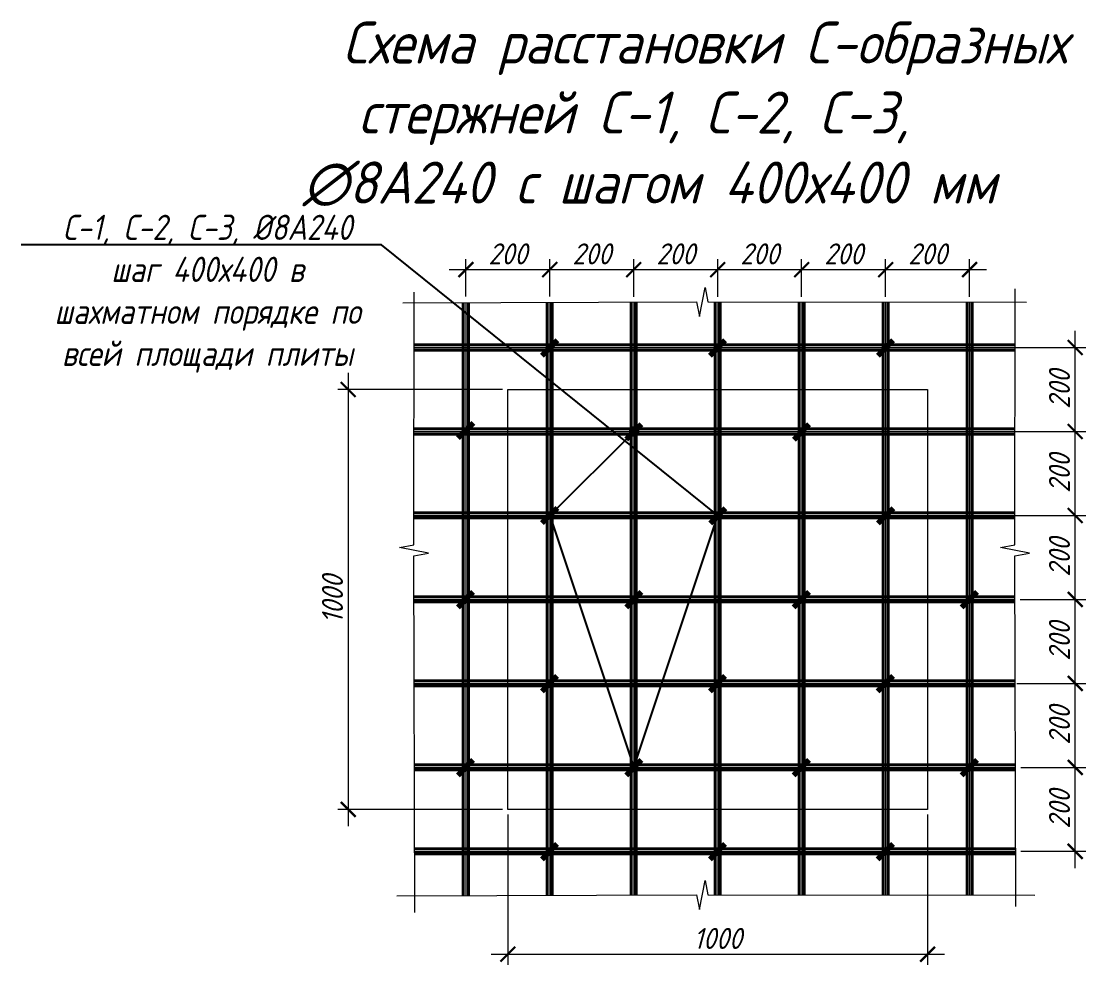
# Model space of a CAD drawing. Header units: millimetres. Extents: x 504091 to 2165846, y 135022 to 442887.
# Drawn here: x 1438968 to 1441503, y 209162 to 211409 of the extents above; entities that cross this region are included whole.
import ezdxf
from ezdxf import colors
from ezdxf.entities.mleader import LeaderData, LeaderLine
from ezdxf.math import Vec2, Vec3

# ---------------------------------------------------------------- set-up
doc = ezdxf.new("R2010")
doc.units = ezdxf.units.MM
doc.layers.get('Defpoints').update_dxf_attribs({"color": 255})
for name, color, linetype, lineweight in [('КР_Арматура 12', 174, 'Continuous', 40), ('Размер', 7, 'Continuous', 13), ('размеры', 7, 'Continuous', 9)]:
    doc.layers.add(name, color=color, linetype=linetype, lineweight=lineweight)
doc.layers.add('Текст', color=7, linetype='Continuous')
doc.styles.add('GOST 2.304_new', font='isocpeur.ttf', dxfattribs={"width": 0.9, "oblique": 15})
doc.styles.add('ISOCPEUR_ГОСТ', font='isocpeui.ttf', dxfattribs={"width": 0.85, "height": 2.5})
doc.dimstyles.new('SPDS 1_20', dxfattribs={"dimscale": 20, "dimtxt": 2.5, "dimasz": 1.77, "dimexe": 1.25, "dimexo": 0.625, "dimtad": 1, "dimdec": 0, "dimrnd": 0.001, "dimtxsty": 'GOST 2.304_new', "dimblk": 'ARCHTICK', "dimcen": 2.5, "dimdle": 2, "dimclrt": 256, "dimadec": 0, "dimazin": 2, "dimtfac": 0.75, "dimtdec": 0, "dimtmove": 1, "dimatfit": 3, "dimfxl": 0, "dimtolj": 1, "dimlwd": 9, "dimlwe": 9, "dimarcsym": 0})

# ---------------------------------------------------------------- blocks, each defined once
blk = doc.blocks.new('_ArchTick')
at = {"color": 0, "linetype": 'ByBlock', "const_width": 0.15}
blk.add_lwpolyline([(-0.5, -0.5), (0.5, 0.5)], dxfattribs=at)
blk = doc.blocks.new('*D3197')
at = {"layer": 'Defpoints', "color": 0, "lineweight": 20, "ltscale": 100, "transparency": 16777216}
for p in [(1441336.3, 209632.5), (1441478.1, 209632.5), (1441336.3, 209432.5)]:
    blk.add_point(p, dxfattribs=at)
at = {"layer": 'размеры', "color": 0, "lineweight": 9, "ltscale": 100, "transparency": 16777216}
for p, q in [((1441478.1, 209392.5), (1441478.1, 209672.5)), ((1441348.8, 209632.5), (1441503.1, 209632.5)), ((1441348.8, 209432.5), (1441503.1, 209432.5))]:
    blk.add_line(p, q, dxfattribs=at)
at = {"layer": 'размеры', "color": 0, "lineweight": 9, "ltscale": 100, "transparency": 16777216, "xscale": 35.4, "yscale": 35.4, "zscale": 35.4}
for p, rotation in [((1441478.1, 209632.5), 90), ((1441478.1, 209432.5), 270)]:
    blk.add_blockref('_ArchTick', p, dxfattribs=dict(at, rotation=rotation))
at = {"layer": 'размеры', "ltscale": 100, "transparency": 16777216, "insert": (1441440.6, 209532.5), "char_height": 50, "attachment_point": 5, "rotation": 90, "style": 'GOST 2.304_new'}
blk.add_mtext('\\A1;200', dxfattribs=at)
blk = doc.blocks.new('*D3198')
at = {"layer": 'Defpoints', "color": 0, "lineweight": 20, "ltscale": 100, "transparency": 16777216}
for p in [(1441326.6, 209832.5), (1441478.1, 209832.5), (1441336.3, 209632.5)]:
    blk.add_point(p, dxfattribs=at)
at = {"layer": 'размеры', "color": 0, "lineweight": 9, "ltscale": 100, "transparency": 16777216}
for p, q in [((1441478.1, 209592.5), (1441478.1, 209872.5)), ((1441339.1, 209832.5), (1441503.1, 209832.5)), ((1441348.8, 209632.5), (1441503.1, 209632.5))]:
    blk.add_line(p, q, dxfattribs=at)
at = {"layer": 'размеры', "color": 0, "lineweight": 9, "ltscale": 100, "transparency": 16777216, "xscale": 35.4, "yscale": 35.4, "zscale": 35.4}
for p, rotation in [((1441478.1, 209832.5), 90), ((1441478.1, 209632.5), 270)]:
    blk.add_blockref('_ArchTick', p, dxfattribs=dict(at, rotation=rotation))
at = {"layer": 'размеры', "ltscale": 100, "transparency": 16777216, "insert": (1441440.6, 209732.5), "char_height": 50, "attachment_point": 5, "rotation": 90, "style": 'GOST 2.304_new'}
blk.add_mtext('\\A1;200', dxfattribs=at)
blk = doc.blocks.new('*D3199')
at = {"layer": 'Defpoints', "color": 0, "lineweight": 20, "ltscale": 100, "transparency": 16777216}
for p in [(1441334.6, 210032.5), (1441478.1, 210032.5), (1441326.6, 209832.5)]:
    blk.add_point(p, dxfattribs=at)
at = {"layer": 'размеры', "color": 0, "lineweight": 9, "ltscale": 100, "transparency": 16777216}
for p, q in [((1441478.1, 209792.5), (1441478.1, 210072.5)), ((1441347.1, 210032.5), (1441503.1, 210032.5)), ((1441339.1, 209832.5), (1441503.1, 209832.5))]:
    blk.add_line(p, q, dxfattribs=at)
at = {"layer": 'размеры', "color": 0, "lineweight": 9, "ltscale": 100, "transparency": 16777216, "xscale": 35.4, "yscale": 35.4, "zscale": 35.4}
for p, rotation in [((1441478.1, 210032.5), 90), ((1441478.1, 209832.5), 270)]:
    blk.add_blockref('_ArchTick', p, dxfattribs=dict(at, rotation=rotation))
at = {"layer": 'размеры', "ltscale": 100, "transparency": 16777216, "insert": (1441440.6, 209932.5), "char_height": 50, "attachment_point": 5, "rotation": 90, "style": 'GOST 2.304_new'}
blk.add_mtext('\\A1;200', dxfattribs=at)
blk = doc.blocks.new('*D3200')
at = {"layer": 'Defpoints', "color": 0, "lineweight": 20, "ltscale": 100, "transparency": 16777216}
for p in [(1441319.6, 210232.5), (1441478.1, 210232.5), (1441334.6, 210032.5)]:
    blk.add_point(p, dxfattribs=at)
at = {"layer": 'размеры', "color": 0, "lineweight": 9, "ltscale": 100, "transparency": 16777216}
for p, q in [((1441478.1, 209992.5), (1441478.1, 210272.5)), ((1441332.1, 210232.5), (1441503.1, 210232.5)), ((1441347.1, 210032.5), (1441503.1, 210032.5))]:
    blk.add_line(p, q, dxfattribs=at)
at = {"layer": 'размеры', "color": 0, "lineweight": 9, "ltscale": 100, "transparency": 16777216, "xscale": 35.4, "yscale": 35.4, "zscale": 35.4}
for p, rotation in [((1441478.1, 210232.5), 90), ((1441478.1, 210032.5), 270)]:
    blk.add_blockref('_ArchTick', p, dxfattribs=dict(at, rotation=rotation))
at = {"layer": 'размеры', "ltscale": 100, "transparency": 16777216, "insert": (1441440.6, 210132.5), "char_height": 50, "attachment_point": 5, "rotation": 90, "style": 'GOST 2.304_new'}
blk.add_mtext('\\A1;200', dxfattribs=at)
blk = doc.blocks.new('*D3201')
at = {"layer": 'Defpoints', "color": 0, "lineweight": 20, "ltscale": 100, "transparency": 16777216}
for p in [(1441305.3, 210432.5), (1441478.1, 210432.5), (1441319.6, 210232.5)]:
    blk.add_point(p, dxfattribs=at)
at = {"layer": 'размеры', "color": 0, "lineweight": 9, "ltscale": 100, "transparency": 16777216}
for p, q in [((1441478.1, 210192.5), (1441478.1, 210472.5)), ((1441317.8, 210432.5), (1441503.1, 210432.5)), ((1441332.1, 210232.5), (1441503.1, 210232.5))]:
    blk.add_line(p, q, dxfattribs=at)
at = {"layer": 'размеры', "color": 0, "lineweight": 9, "ltscale": 100, "transparency": 16777216, "xscale": 35.4, "yscale": 35.4, "zscale": 35.4}
for p, rotation in [((1441478.1, 210432.5), 90), ((1441478.1, 210232.5), 270)]:
    blk.add_blockref('_ArchTick', p, dxfattribs=dict(at, rotation=rotation))
at = {"layer": 'размеры', "ltscale": 100, "transparency": 16777216, "insert": (1441440.6, 210332.5), "char_height": 50, "attachment_point": 5, "rotation": 90, "style": 'GOST 2.304_new'}
blk.add_mtext('\\A1;200', dxfattribs=at)
blk = doc.blocks.new('*D3202')
at = {"layer": 'Defpoints', "color": 0, "lineweight": 20, "ltscale": 100, "transparency": 16777216}
for p in [(1441323.6, 210632.5), (1441478.1, 210632.5), (1441305.3, 210432.5)]:
    blk.add_point(p, dxfattribs=at)
at = {"layer": 'размеры', "color": 0, "lineweight": 9, "ltscale": 100, "transparency": 16777216}
for p, q in [((1441478.1, 210392.5), (1441478.1, 210672.5)), ((1441336.1, 210632.5), (1441503.1, 210632.5)), ((1441317.8, 210432.5), (1441503.1, 210432.5))]:
    blk.add_line(p, q, dxfattribs=at)
at = {"layer": 'размеры', "color": 0, "lineweight": 9, "ltscale": 100, "transparency": 16777216, "xscale": 35.4, "yscale": 35.4, "zscale": 35.4}
for p, rotation in [((1441478.1, 210632.5), 90), ((1441478.1, 210432.5), 270)]:
    blk.add_blockref('_ArchTick', p, dxfattribs=dict(at, rotation=rotation))
at = {"layer": 'размеры', "ltscale": 100, "transparency": 16777216, "insert": (1441440.6, 210532.5), "char_height": 50, "attachment_point": 5, "rotation": 90, "style": 'GOST 2.304_new'}
blk.add_mtext('\\A1;200', dxfattribs=at)
blk = doc.blocks.new('*D3203')
at = {"layer": 'Defpoints', "color": 0, "lineweight": 20, "ltscale": 100, "transparency": 16777216}
for p in [(1440126.5, 209532.5), (1441126.5, 209532.5), (1441126.5, 209187.5)]:
    blk.add_point(p, dxfattribs=at)
at = {"layer": 'размеры', "color": 0, "lineweight": 9, "ltscale": 100, "transparency": 16777216}
for p, q in [((1440126.5, 209520), (1440126.5, 209162.5)), ((1441126.5, 209520), (1441126.5, 209162.5)), ((1440086.5, 209187.5), (1441166.5, 209187.5))]:
    blk.add_line(p, q, dxfattribs=at)
at = {"layer": 'размеры', "color": 0, "lineweight": 9, "ltscale": 100, "transparency": 16777216, "xscale": 35.4, "yscale": 35.4, "zscale": 35.4, "rotation": 180}
blk.add_blockref('_ArchTick', (1440126.5, 209187.5), dxfattribs=at)
at = {"layer": 'размеры', "color": 0, "lineweight": 9, "ltscale": 100, "transparency": 16777216, "xscale": 35.4, "yscale": 35.4, "zscale": 35.4}
blk.add_blockref('_ArchTick', (1441126.5, 209187.5), dxfattribs=at)
at = {"layer": 'размеры', "ltscale": 100, "transparency": 16777216, "insert": (1440626.5, 209225), "char_height": 50, "attachment_point": 5, "style": 'GOST 2.304_new'}
blk.add_mtext('\\A1;1000', dxfattribs=at)
blk = doc.blocks.new('*D3204')
at = {"layer": 'Defpoints', "color": 0, "lineweight": 20, "ltscale": 100, "transparency": 16777216}
for p in [(1440126.5, 210532.5), (1439746.3, 209532.5), (1440126.5, 209532.5)]:
    blk.add_point(p, dxfattribs=at)
at = {"layer": 'размеры', "color": 0, "lineweight": 9, "ltscale": 100, "transparency": 16777216}
for p, q in [((1439746.3, 210572.5), (1439746.3, 209492.5)), ((1440114, 210532.5), (1439721.3, 210532.5)), ((1440114, 209532.5), (1439721.3, 209532.5))]:
    blk.add_line(p, q, dxfattribs=at)
at = {"layer": 'размеры', "color": 0, "lineweight": 9, "ltscale": 100, "transparency": 16777216, "xscale": 35.4, "yscale": 35.4, "zscale": 35.4}
for p, rotation in [((1439746.3, 210532.5), 90), ((1439746.3, 209532.5), 270)]:
    blk.add_blockref('_ArchTick', p, dxfattribs=dict(at, rotation=rotation))
at = {"layer": 'размеры', "ltscale": 100, "transparency": 16777216, "insert": (1439708.8, 210032.5), "char_height": 50, "attachment_point": 5, "rotation": 90, "style": 'GOST 2.304_new'}
blk.add_mtext('\\A1;1000', dxfattribs=at)
blk = doc.blocks.new('_DotSmall')
at = {"color": 0, "linetype": 'ByBlock', "lineweight": 35, "const_width": 0.5}
blk.add_lwpolyline([(-0.0625, 0, 1), (0.0625, 0, 1)], format="xyb", close=True, dxfattribs=at)
blk = doc.blocks.new('*D3205')
at = {"layer": 'Defpoints', "color": 0, "lineweight": 20, "ltscale": 100, "transparency": 16777216}
for p in [(1440226.5, 210818), (1440026.5, 210741.4), (1440226.5, 210741.4)]:
    blk.add_point(p, dxfattribs=at)
at = {"layer": 'размеры', "color": 0, "lineweight": 9, "ltscale": 100, "transparency": 16777216}
for p, q in [((1440026.5, 210753.9), (1440026.5, 210843)), ((1440226.5, 210753.9), (1440226.5, 210843)), ((1439986.5, 210818), (1440266.5, 210818))]:
    blk.add_line(p, q, dxfattribs=at)
at = {"layer": 'размеры', "color": 0, "lineweight": 9, "ltscale": 100, "transparency": 16777216, "xscale": 35.4, "yscale": 35.4, "zscale": 35.4, "rotation": 180}
blk.add_blockref('_ArchTick', (1440026.5, 210818), dxfattribs=at)
at = {"layer": 'размеры', "color": 0, "lineweight": 9, "ltscale": 100, "transparency": 16777216, "xscale": 35.4, "yscale": 35.4, "zscale": 35.4}
blk.add_blockref('_ArchTick', (1440226.5, 210818), dxfattribs=at)
at = {"layer": 'размеры', "ltscale": 100, "transparency": 16777216, "insert": (1440126.5, 210855.5), "char_height": 50, "attachment_point": 5, "style": 'GOST 2.304_new'}
blk.add_mtext('\\A1;200', dxfattribs=at)
blk = doc.blocks.new('*D3206')
at = {"layer": 'Defpoints', "color": 0, "lineweight": 20, "ltscale": 100, "transparency": 16777216}
for p in [(1440426.5, 210818), (1440226.5, 210741.4), (1440426.5, 210740.7)]:
    blk.add_point(p, dxfattribs=at)
at = {"layer": 'размеры', "color": 0, "lineweight": 9, "ltscale": 100, "transparency": 16777216}
for p, q in [((1440226.5, 210753.9), (1440226.5, 210843)), ((1440426.5, 210753.2), (1440426.5, 210843)), ((1440186.5, 210818), (1440466.5, 210818))]:
    blk.add_line(p, q, dxfattribs=at)
at = {"layer": 'размеры', "color": 0, "lineweight": 9, "ltscale": 100, "transparency": 16777216, "xscale": 35.4, "yscale": 35.4, "zscale": 35.4, "rotation": 180}
blk.add_blockref('_ArchTick', (1440226.5, 210818), dxfattribs=at)
at = {"layer": 'размеры', "color": 0, "lineweight": 9, "ltscale": 100, "transparency": 16777216, "xscale": 35.4, "yscale": 35.4, "zscale": 35.4}
blk.add_blockref('_ArchTick', (1440426.5, 210818), dxfattribs=at)
at = {"layer": 'размеры', "ltscale": 100, "transparency": 16777216, "insert": (1440326.5, 210855.5), "char_height": 50, "attachment_point": 5, "style": 'GOST 2.304_new'}
blk.add_mtext('\\A1;200', dxfattribs=at)
blk = doc.blocks.new('*D3207')
at = {"layer": 'Defpoints', "color": 0, "lineweight": 20, "ltscale": 100, "transparency": 16777216}
for p in [(1440626.5, 210818), (1440426.5, 210740.7), (1440626.5, 210740.7)]:
    blk.add_point(p, dxfattribs=at)
at = {"layer": 'размеры', "color": 0, "lineweight": 9, "ltscale": 100, "transparency": 16777216}
for p, q in [((1440426.5, 210753.2), (1440426.5, 210843)), ((1440626.5, 210753.2), (1440626.5, 210843)), ((1440386.5, 210818), (1440666.5, 210818))]:
    blk.add_line(p, q, dxfattribs=at)
at = {"layer": 'размеры', "color": 0, "lineweight": 9, "ltscale": 100, "transparency": 16777216, "xscale": 35.4, "yscale": 35.4, "zscale": 35.4, "rotation": 180}
blk.add_blockref('_ArchTick', (1440426.5, 210818), dxfattribs=at)
at = {"layer": 'размеры', "color": 0, "lineweight": 9, "ltscale": 100, "transparency": 16777216, "xscale": 35.4, "yscale": 35.4, "zscale": 35.4}
blk.add_blockref('_ArchTick', (1440626.5, 210818), dxfattribs=at)
at = {"layer": 'размеры', "ltscale": 100, "transparency": 16777216, "insert": (1440526.5, 210855.5), "char_height": 50, "attachment_point": 5, "style": 'GOST 2.304_new'}
blk.add_mtext('\\A1;200', dxfattribs=at)
blk = doc.blocks.new('*D3208')
at = {"layer": 'Defpoints', "color": 0, "lineweight": 20, "ltscale": 100, "transparency": 16777216}
for p in [(1440826.5, 210818), (1440626.5, 210740.7), (1440826.5, 210740.7)]:
    blk.add_point(p, dxfattribs=at)
at = {"layer": 'размеры', "color": 0, "lineweight": 9, "ltscale": 100, "transparency": 16777216}
for p, q in [((1440626.5, 210753.2), (1440626.5, 210843)), ((1440826.5, 210753.2), (1440826.5, 210843)), ((1440586.5, 210818), (1440866.5, 210818))]:
    blk.add_line(p, q, dxfattribs=at)
at = {"layer": 'размеры', "color": 0, "lineweight": 9, "ltscale": 100, "transparency": 16777216, "xscale": 35.4, "yscale": 35.4, "zscale": 35.4, "rotation": 180}
blk.add_blockref('_ArchTick', (1440626.5, 210818), dxfattribs=at)
at = {"layer": 'размеры', "color": 0, "lineweight": 9, "ltscale": 100, "transparency": 16777216, "xscale": 35.4, "yscale": 35.4, "zscale": 35.4}
blk.add_blockref('_ArchTick', (1440826.5, 210818), dxfattribs=at)
at = {"layer": 'размеры', "ltscale": 100, "transparency": 16777216, "insert": (1440726.5, 210855.5), "char_height": 50, "attachment_point": 5, "style": 'GOST 2.304_new'}
blk.add_mtext('\\A1;200', dxfattribs=at)
blk = doc.blocks.new('*D3209')
at = {"layer": 'Defpoints', "color": 0, "lineweight": 20, "ltscale": 100, "transparency": 16777216}
for p in [(1441026.5, 210818), (1440826.5, 210740.7), (1441026.5, 210740.7)]:
    blk.add_point(p, dxfattribs=at)
at = {"layer": 'размеры', "color": 0, "lineweight": 9, "ltscale": 100, "transparency": 16777216}
for p, q in [((1440826.5, 210753.2), (1440826.5, 210843)), ((1441026.5, 210753.2), (1441026.5, 210843)), ((1440786.5, 210818), (1441066.5, 210818))]:
    blk.add_line(p, q, dxfattribs=at)
at = {"layer": 'размеры', "color": 0, "lineweight": 9, "ltscale": 100, "transparency": 16777216, "xscale": 35.4, "yscale": 35.4, "zscale": 35.4, "rotation": 180}
blk.add_blockref('_ArchTick', (1440826.5, 210818), dxfattribs=at)
at = {"layer": 'размеры', "color": 0, "lineweight": 9, "ltscale": 100, "transparency": 16777216, "xscale": 35.4, "yscale": 35.4, "zscale": 35.4}
blk.add_blockref('_ArchTick', (1441026.5, 210818), dxfattribs=at)
at = {"layer": 'размеры', "ltscale": 100, "transparency": 16777216, "insert": (1440926.5, 210855.5), "char_height": 50, "attachment_point": 5, "style": 'GOST 2.304_new'}
blk.add_mtext('\\A1;200', dxfattribs=at)
blk = doc.blocks.new('*D3210')
at = {"layer": 'Defpoints', "color": 0, "lineweight": 20, "ltscale": 100, "transparency": 16777216}
for p in [(1441226.5, 210818), (1441026.5, 210740.7), (1441226.5, 210740.7)]:
    blk.add_point(p, dxfattribs=at)
at = {"layer": 'размеры', "color": 0, "lineweight": 9, "ltscale": 100, "transparency": 16777216}
for p, q in [((1441026.5, 210753.2), (1441026.5, 210843)), ((1441226.5, 210753.2), (1441226.5, 210843)), ((1440986.5, 210818), (1441266.5, 210818))]:
    blk.add_line(p, q, dxfattribs=at)
at = {"layer": 'размеры', "color": 0, "lineweight": 9, "ltscale": 100, "transparency": 16777216, "xscale": 35.4, "yscale": 35.4, "zscale": 35.4, "rotation": 180}
blk.add_blockref('_ArchTick', (1441026.5, 210818), dxfattribs=at)
at = {"layer": 'размеры', "color": 0, "lineweight": 9, "ltscale": 100, "transparency": 16777216, "xscale": 35.4, "yscale": 35.4, "zscale": 35.4}
blk.add_blockref('_ArchTick', (1441226.5, 210818), dxfattribs=at)
at = {"layer": 'размеры', "ltscale": 100, "transparency": 16777216, "insert": (1441126.5, 210855.5), "char_height": 50, "attachment_point": 5, "style": 'GOST 2.304_new'}
blk.add_mtext('\\A1;200', dxfattribs=at)

msp = doc.modelspace()

# ---------------------------------------------------------------- linework, layer by layer
at = {"layer": 'Defpoints', "lineweight": 9}
for p, q in [((1440026.5315, 210739.4539), (1440026.5315, 209326.7647)), ((1440226.5315, 210740.0868), (1440226.5315, 209327.3977)), ((1440426.5315, 210740.7198), (1440426.5315, 209328.0306)), ((1440626.5315, 210741.1727), (1440626.5315, 209328.4848)), ((1440826.5315, 210740.9992), (1440826.5315, 209328.3213)), ((1441026.5315, 210740.8256), (1441026.5315, 209328.1577)), ((1441226.5315, 210740.6521), (1441226.5315, 209327.9942)), ((1439903.1927, 210632.4874), (1441334.7688, 210632.4874)), ((1439903.0071, 210432.4874), (1441334.5815, 210432.4874)), ((1439902.8214, 210232.4874), (1441334.3942, 210232.4874)), ((1439903.06, 210032.4874), (1441334.6322, 210032.4874)), ((1439903.645, 209832.4874), (1441335.2172, 209832.4874)), ((1439904.23, 209632.4874), (1441335.8022, 209632.4874)), ((1439904.8149, 209432.4874), (1441336.3872, 209432.4874))]:
    msp.add_line(p, q, dxfattribs=at)
at = {"layer": 'КР_Арматура 12', "ltscale": 100}
for p, q in [((1440020.5315, 210739.4349), (1440020.5315, 209326.7458)), ((1440032.5315, 210739.4729), (1440032.5315, 209326.7837)), ((1440220.5315, 210740.0678), (1440220.5315, 209327.3787)), ((1440232.5315, 210740.1058), (1440232.5315, 209327.4167)), ((1440420.5315, 210740.7008), (1440420.5315, 209328.0116)), ((1440432.5315, 210740.7387), (1440432.5315, 209328.0496)), ((1440620.5315, 210741.1779), (1440620.5315, 209328.4897)), ((1440632.5315, 210741.1675), (1440632.5315, 209328.4799)), ((1440820.5315, 210741.0044), (1440820.5315, 209328.3262)), ((1440832.5315, 210740.994), (1440832.5315, 209328.3164)), ((1441020.5315, 210740.8308), (1441020.5315, 209328.1626)), ((1441032.5315, 210740.8204), (1441032.5315, 209328.1528)), ((1441220.5315, 210740.6573), (1441220.5315, 209327.9991)), ((1441232.5315, 210740.6469), (1441232.5315, 209327.9893)), ((1439903.1983, 210638.4874), (1441334.7744, 210638.4874)), ((1439903.1871, 210626.4874), (1441334.7631, 210626.4874)), ((1439903.0126, 210438.4874), (1441334.5871, 210438.4874)), ((1439903.0015, 210426.4874), (1441334.5759, 210426.4874)), ((1439902.827, 210238.4874), (1441334.3998, 210238.4874)), ((1439902.8159, 210226.4874), (1441334.3886, 210226.4874)), ((1439903.0424, 210038.4874), (1441334.6147, 210038.4874)), ((1439903.0775, 210026.4874), (1441334.6498, 210026.4874)), ((1439903.6274, 209838.4874), (1441335.1997, 209838.4874)), ((1439903.6625, 209826.4874), (1441335.2348, 209826.4874)), ((1439904.2124, 209638.4874), (1441335.7846, 209638.4874)), ((1439904.2475, 209626.4874), (1441335.8197, 209626.4874)), ((1439904.7974, 209438.4874), (1441336.3696, 209438.4874)), ((1439904.8325, 209426.4874), (1441336.4047, 209426.4874))]:
    msp.add_line(p, q, dxfattribs=at)
at = {"layer": 'размеры', "lineweight": 70, "ltscale": 100}
for p, q in [((1440208.5315, 210613.6362), (1440244.5315, 210649.6362)), ((1440608.5315, 210613.6362), (1440644.5315, 210649.6362)), ((1441008.5315, 210613.6362), (1441044.5315, 210649.6362)), ((1440008.5651, 210417.3913), (1440044.5651, 210453.3913)), ((1440409.0408, 210414.1876), (1440445.0408, 210450.1876)), ((1440808.5315, 210413.6362), (1440844.5315, 210449.6362)), ((1440208.5651, 210214.5745), (1440244.5651, 210250.5745)), ((1440609.0408, 210214.1876), (1440645.0408, 210250.1876)), ((1441009.0408, 210214.1876), (1441045.0408, 210250.1876)), ((1440008.2318, 210014.1876), (1440044.2318, 210050.1876)), ((1440409.0408, 210014.1876), (1440445.0408, 210050.1876)), ((1440808.2318, 210014.1876), (1440844.2318, 210050.1876)), ((1441208.2318, 210014.1876), (1441244.2318, 210050.1876)), ((1440208.2318, 209814.1876), (1440244.2318, 209850.1876)), ((1440608.2318, 209814.1876), (1440644.2318, 209850.1876)), ((1441008.2318, 209814.1876), (1441044.2318, 209850.1876)), ((1440008.2318, 209614.1876), (1440044.2318, 209650.1876)), ((1440409.0408, 209614.1876), (1440445.0408, 209650.1876)), ((1440808.2318, 209614.1876), (1440844.2318, 209650.1876)), ((1441208.2318, 209614.1876), (1441244.2318, 209650.1876)), ((1440208.2318, 209414.1876), (1440244.2318, 209450.1876)), ((1440608.2318, 209414.1876), (1440644.2318, 209450.1876)), ((1441008.2318, 209414.1876), (1441044.2318, 209450.1876))]:
    msp.add_line(p, q, dxfattribs=at)
at = {"layer": 'размеры'}
for points in [[(1439905.1253, 209286.7065), (1439902.7566, 210136.2194), (1439937.4166, 210142.852), (1439868.5133, 210156.4452), (1439902.7566, 210162.6276), (1439903.2916, 210764.671)], [(1439876.4414, 210739.0639), (1440576.221, 210741.1935), (1440582.8536, 210706.5334), (1440596.4468, 210775.4367), (1440602.6291, 210741.1935), (1441361.729, 210740.5581)], [(1441336.6931, 209301.2192), (1441334.3288, 210136.2194), (1441368.9889, 210142.852), (1441300.0856, 210156.4452), (1441334.3288, 210162.6276), (1441334.87, 210771.9616)], [(1439862.0846, 209326.3805), (1440576.221, 209328.5043), (1440582.8536, 209293.8443), (1440596.4468, 209362.7476), (1440602.6291, 209328.5043), (1441382.3049, 209327.9041)]]:
    msp.add_lwpolyline(points, dxfattribs=at)
at = {"layer": 'размеры', "ltscale": 100}
msp.add_lwpolyline([(1440126.5315, 210532.4874), (1441126.5315, 210532.4874), (1441126.5315, 209532.4874), (1440126.5315, 209532.4874)], close=True, dxfattribs=at)

# ---------------------------------------------------------------- texts
at = {"layer": 'Текст', "color": 7, "insert": (1439427.7102, 211408.8318), "char_height": 100, "width": 2240.238922, "attachment_point": 1, "style": 'GOST 2.304_new'}
msp.add_mtext('\\pi304.852;Схема расстановки С-образных \\P\\pi343.493;стержней С-1, С-2, С-3,  \\P\\pi210.498;∅8А240 с шагом 400х400 мм', dxfattribs=at)

# ---------------------------------------------------------------- dimensions: what is measured, and where the dimension line sits
at = {"layer": 'размеры', "ltscale": 100}
for base, p1, p2, picture, middle in [((1440226.5315, 210817.9796), (1440026.5315, 210741.3554), (1440226.5315, 210741.3554), '*D3205', (1440126.5315, 210855.4796)), ((1440426.5315, 210817.9796), (1440226.5315, 210741.3554), (1440426.5315, 210740.7379), '*D3206', (1440326.5315, 210855.4796)), ((1440626.5315, 210817.9796), (1440426.5315, 210740.7379), (1440626.5315, 210740.7379), '*D3207', (1440526.5315, 210855.4796)), ((1440826.5315, 210817.9796), (1440626.5315, 210740.7379), (1440826.5315, 210740.7379), '*D3208', (1440726.5315, 210855.4796)), ((1441026.5315, 210817.9796), (1440826.5315, 210740.7379), (1441026.5315, 210740.7379), '*D3209', (1440926.5315, 210855.4796)), ((1441226.5315, 210817.9796), (1441026.5315, 210740.7379), (1441226.5315, 210740.6521), '*D3210', (1441126.5315, 210855.4796)), ((1441126.5315, 209187.4533), (1440126.5315, 209532.4874), (1441126.5315, 209532.4874), '*D3203', (1440626.5315, 209224.9533))]:
    dim = msp.add_linear_dim(base=base, p1=p1, p2=p2, dimstyle='SPDS 1_20', dxfattribs=at)
    dim.commit()
    dim.dimension.update_dxf_attribs({"geometry": picture, "text_midpoint": middle})
for base, p1, p2, picture, middle in [((1441478.1485, 210632.4874), (1441305.2896, 210432.4874), (1441323.6326, 210632.4874), '*D3202', (1441440.6485, 210532.4874)), ((1439746.2533, 209532.4874), (1440126.5315, 210532.4874), (1440126.5315, 209532.4874), '*D3204', (1439708.7533, 210032.4874)), ((1441478.1485, 210432.4874), (1441319.6407, 210232.4874), (1441305.2896, 210432.4874), '*D3201', (1441440.6485, 210332.4874)), ((1441478.1485, 210232.4874), (1441334.6225, 210032.4874), (1441319.6407, 210232.4874), '*D3200', (1441440.6485, 210132.4874)), ((1441478.1485, 210032.4874), (1441326.6307, 209832.4874), (1441334.6225, 210032.4874), '*D3199', (1441440.6485, 209932.4874)), ((1441478.1485, 209832.4874), (1441336.3214, 209632.4874), (1441326.6307, 209832.4874), '*D3198', (1441440.6485, 209732.4874)), ((1441478.1485, 209632.4874), (1441336.3214, 209432.4874), (1441336.3214, 209632.4874), '*D3197', (1441440.6485, 209532.4874))]:
    dim = msp.add_linear_dim(base=base, p1=p1, p2=p2, angle=90, dimstyle='SPDS 1_20', dxfattribs=at)
    dim.commit()
    dim.dimension.update_dxf_attribs({"geometry": picture, "text_midpoint": middle})

# ---------------------------------------------------------------- leaders
at = {"layer": 'Размер', "lineweight": 13, "ltscale": 20}
ml = msp.add_multileader_mtext('Standard', dxfattribs=at)
ml.set_content('\\A1;{\\C5;С-1, С-2, С-3, %%C8А240 шаг 400х400 в шахматном порядке по всей площади плиты }', color=256, style='ISOCPEUR_ГОСТ')
ml.set_leader_properties()
ml.set_arrow_properties(name='DOTSMALL')
ml.build(insert=Vec2(0, 0))
ml.multileader.update_dxf_attribs({"text_left_attachment_type": 6, "text_right_attachment_type": 6, "arrow_head_size": 40})
ctx = ml.context
ctx.base_point, ctx.char_height, ctx.arrow_head_size, ctx.landing_gap_size, ctx.plane_origin = Vec3(1439028.9877, 210876.7338), 60, 40, 0, Vec3(1432113.2039, 327789.4826)
ctx.left_attachment, ctx.right_attachment, ctx.text_align_type = 6, 6, 1
notes = []
notes.append((ctx, [(0, (1, 1, 0), (1439825.4855, 210876.7338), (-1, 0), 32, [(3, [(1440427.3405, 210432.4874), (1440226.4779, 210232.4874), (1440426.5315, 209632.4874), (1440626.5315, 210232.4874)], 0, [])])]))
ctx.mtext.insert, ctx.mtext.rotation, ctx.mtext.width, ctx.mtext.defined_height, ctx.mtext.alignment, ctx.mtext.flow_direction = Vec3(1439411.2366, 210948.7338), 6.283185307, 817.761516, 360, 2, 5
for ctx, leaders in notes:
    for number, flags, end, landing, length, lines in leaders:
        leader = LeaderData()
        leader.index, (leader.has_last_leader_line, leader.has_dogleg_vector, leader.attachment_direction) = number, flags
        leader.last_leader_point, leader.dogleg_vector, leader.dogleg_length = Vec3(end), Vec3(landing), length
        for number, points, colour, breaks in lines:
            line = LeaderLine()
            line.index, line.vertices, line.color, line.breaks = number, Vec3.list(points), colors.encode_raw_color(colour), breaks
            leader.lines.append(line)
        ctx.leaders.append(leader)

doc.saveas('drawing.dxf')
